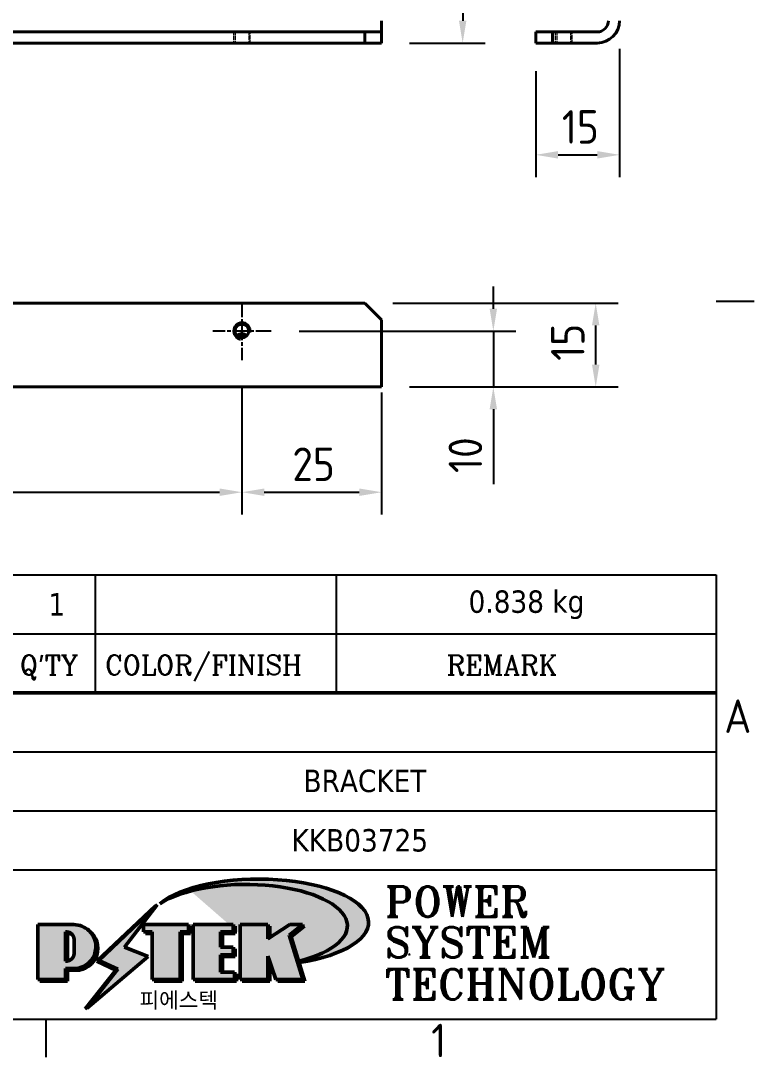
# Model space of a CAD drawing. Header units: millimetres. Extents: x 0 to 840, y 0 to 594.
# Drawn here: x 695.5 to 826.8, y 13.2 to 198.7 of the extents above; entities that cross this region are included whole.
import ezdxf
from ezdxf.enums import TextEntityAlignment as Align

# ---------------------------------------------------------------- set-up
doc = ezdxf.new("R2010")
doc.units = ezdxf.units.MM
doc.header["$LTSCALE"] = 2
doc.linetypes.add('CHAIN', pattern=[0.35429999999999995, 0.2362, -0.0295, 0.0591, -0.0295])
doc.linetypes.add('DASHED', pattern=[0.2067, 0.1654, -0.0413])
doc.layers.get('0').update_dxf_attribs({"color": 3, "lineweight": 25})
for name, color, linetype, lineweight in [('가려진 것(ISO)', 2, 'DASHED', 18), ('가시적인 것(ISO)', 3, 'Continuous', 40), ('가시적인 좁은 것(ISO)', 3, 'Continuous', 35), ('경계(ISO)', 7, 'Continuous', 25), ('제목(ISO)', 5, 'Continuous', 50), ('중심 표식(ISO)', 1, 'Continuous', 25), ('치수(ISO)', 2, 'Continuous', 25), ('해치(ISO)', 7, 'Continuous', 18)]:
    doc.layers.add(name, color=color, linetype=linetype, lineweight=lineweight)
doc.styles.add('HAN_370', font='', dxfattribs={"width": 2})
doc.styles.add('RC_284', font='ROMANC.shx')
doc.styles.add('ROMANT_294', font='romant.shx')
doc.styles.add('문자 텍스트_PSTEK_POSCO', font='isocp.shx')
doc.styles.add('치수 텍스트_PSTEK_POSCO', font='isocp.shx')
doc.styles.add('텍스트 스타일198', font='tahoma.ttf')
doc.styles.get('HAN_370').set_extended_font_data('GulimChe')
doc.dimstyles.new('치수_PSTEK_POSCO', dxfattribs={"dimscale": 2, "dimtxt": 3, "dimasz": 2, "dimexe": 2, "dimexo": 2.5, "dimgap": 1, "dimtad": 1, "dimrnd": 1e-08, "dimdsep": 46, "dimtxsty": '치수 텍스트_PSTEK_POSCO', "dimcen": 0.09, "dimdle": 10, "dimclrd": 7, "dimclre": 7, "dimclrt": 2, "dimadec": 1, "dimazin": 2, "dimtfac": 1, "dimtmove": 0, "dimatfit": 3, "dimfxl": 0, "dimtolj": 1, "dimlwd": -1, "dimlwe": -1, "dimarcsym": 0})

# ---------------------------------------------------------------- blocks, each defined once
blk = doc.blocks.new('경계 Default Border')
at = {"layer": '경계(ISO)'}
for p, q in [((410, 74.25000190734863), (413.4000015258789, 74.25000190734863)), ((350, 10), (350, 6.599999666213989))]:
    blk.add_line(p, q, dxfattribs=at)
at = {"layer": '경계(ISO)', "color": 2, "char_height": 3.00000011920929, "attachment_point": 7, "style": '문자 텍스트_PSTEK_POSCO'}
for s, insert in [('A', (410.7144008173592, 35.61784856929444)), ('1', (384.4860661041481, 6.59999988079071))]:
    blk.add_mtext(s, dxfattribs=dict(at, insert=insert))
blk = doc.blocks.new('제목 블록 PSTEK')
for color, points in [(252, [(317.2195697678507, 17.0593801673321), (322.0326348870767, 21.62682475217465), (322.2781991042243, 21.94392121864296), (317.0471853425802, 16.97985676345368), (318.7512090904202, 16.1899260703855), (316.0018030350395, 12.71868385740789), (316.3356552234328, 13.00206718743325), (318.9235935156908, 16.2694494742633)]), (5, [(321.6183518841322, 17.4193704504104), (319.5281351041078, 18.24969419629727), (322.4505835294948, 22.02344462252142), (317.2195697678507, 17.0593801673321), (318.9235935156908, 16.2694494742633), (316.1741874603099, 12.79820726128571)]), (1, [(324.4839107253602, 19.60711530335299), (325.2419748254881, 19.60711530335299), (325.2419748254881, 20.25857663940324), (321.2266040451076, 20.25857663940324), (321.2266040451076, 19.60711530335299), (321.9846681452406, 19.60711530335299), (321.9846681452406, 15.3430047401139), (324.4839107253602, 15.3430047401139)]), (252, [(321.9846681452406, 19.60711530335299), (321.4042753185749, 19.60711530335299), (321.4042753185749, 19.45905590879572), (321.9846681452406, 19.45905590879572)]), (252, [(324.6615819988275, 19.45905590879572), (325.4196460989604, 19.45905590879572), (325.4196460989604, 20.11051724484596), (325.2419748254881, 20.11051724484596), (325.2419748254881, 19.60711530335299), (324.4839107253602, 19.60711530335299), (324.4839107253602, 15.3430047401139), (322.1623394187076, 15.3430047401139), (322.1623394187076, 15.19494534555726), (324.6615819988275, 15.19494534555726)]), (1, [(329.2277337269622, 20.25857663940324), (325.65654113025, 20.25857663940324), (325.65654113025, 15.3430047401139), (329.3580259941756, 15.3430047401139), (329.3580259941756, 15.9944660761648), (328.1137701654877, 15.9944660761648), (328.1137701654877, 17.56360607323003), (329.2277337269622, 17.56360607323003), (329.2277337269622, 18.25543873810179), (328.1137701654877, 18.25543873810179), (328.1137701654877, 19.60711530335299), (329.2277337269622, 19.60711530335299)]), (252, [(328.2914414389548, 19.45905590879572), (329.4054050004294, 19.45905590879572), (329.4054050004294, 20.11051724484596), (329.2277337269622, 20.11051724484596), (329.2277337269622, 19.60711530335299), (328.1137701654877, 19.60711530335299), (328.1137701654877, 18.25543873810179), (328.2914414389548, 18.25543873810179)]), (1, [(332.3312149849806, 20.25857663940324), (329.8592894925411, 20.25857663940324), (329.8592894925411, 15.3430047401139), (332.3312149849806, 15.3430047401139), (332.3312149849806, 17.4318630164523), (333.0701931098801, 15.3430047401139), (335.4855464857051, 15.3430047401139), (334.2514536401189, 19.30614745124769), (335.4379594596742, 20.25857663940324), (334.3071782107978, 20.25857663940324), (332.3312149849806, 18.99741471888304)]), (252, [(332.5088862584528, 20.1105172448466), (332.3312149849806, 20.1105172448466), (332.3312149849806, 18.99741471888368), (332.5088862584528, 19.11081371413894)]), (252, [(335.6156307331414, 20.11051724484596), (335.2535118015555, 20.11051724484596), (334.2514536401189, 19.30614745124769), (335.4855464857051, 15.3430047401139), (333.1954852176545, 15.3430047401139), (333.2478643833523, 15.19494534555726), (335.6632177591723, 15.19494534555726), (334.4291249135862, 19.15808805669106)]), (252, [(328.2914414389548, 17.41554667867274), (329.4054050004294, 17.41554667867274), (329.4054050004294, 18.10737934354514), (329.2277337269622, 18.10737934354514), (329.2277337269622, 17.56360607323003), (328.1137701654877, 17.56360607323003), (328.1137701654877, 15.9944660761648), (328.2914414389548, 15.9944660761648)]), (252, [(332.5088862584528, 16.92964231796647), (332.3312149849806, 17.43186301645164), (332.3312149849806, 15.3430047401139), (330.0369607660135, 15.3430047401139), (330.0369607660135, 15.19494534555726), (332.5088862584528, 15.19494534555726)]), (252, [(329.5356972676428, 15.8464066816075), (329.3580259941756, 15.8464066816075), (329.3580259941756, 15.3430047401139), (325.8342124037171, 15.3430047401139), (325.8342124037171, 15.19494534555726), (329.5356972676428, 15.19494534555726)])]:
    blk.add_hatch(color=color).paths.add_polyline_path(points)
h = blk.add_hatch(color=1)
edge = h.paths.add_edge_path(flags=0)
edge.add_line((314.2242174273352, 19.60711530335299), (314.2242174273352, 17.00126995915134))
edge.add_line((314.2242174273352, 17.00126995915134), (314.3485873187598, 17.00126995915134))
edge.add_arc((314.3485873187598, 17.6527312952023), 0.6514613360509371, 270, 360)
edge.add_line((315.0000486548106, 17.6527312952023), (315.0000486548106, 18.95565396730211))
edge.add_arc((314.3485873187598, 18.95565396730212), 0.6514613360508712, 0, 90)
edge.add_line((314.3485873187598, 19.60711530335299), (314.2242174273352, 19.60711530335299))
edge = h.paths.add_edge_path()
edge.add_arc((314.9847713324306, 18.28938669179658), 1.969189947606664, 269.9999999999959, 450)
edge.add_line((314.9847713324306, 20.25857663940318), (311.7664314776902, 20.25857663940324))
edge.add_line((311.7664314776902, 20.25857663940324), (311.7664314776902, 15.3430047401139))
edge.add_line((311.7664314776902, 15.3430047401139), (314.2242174273352, 15.3430047401139))
edge.add_line((314.2242174273352, 15.3430047401139), (314.2242174273352, 16.32019674418991))
edge.add_line((314.2242174273352, 16.32019674418991), (314.9847713324307, 16.32019674418991))
h = blk.add_hatch(color=252)
edge = h.paths.add_edge_path()
edge.add_arc((314.9847713324309, 18.28938669179657), 1.969189947606666, 270, 406.8278729790604)
edge.add_arc((315.1624426058984, 18.1413272972396), 1.969189947606962, -90, 53.560984836317004, ccw=False)
edge.add_line((315.1624426058984, 16.17213734963263), (314.4018887008024, 16.17213734963263))
edge.add_line((314.4018887008024, 16.17213734963263), (314.4018887008024, 15.19494534555726))
edge.add_line((314.4018887008024, 15.19494534555726), (311.9441027511573, 15.19494534555726))
edge.add_line((311.9441027511573, 15.19494534555726), (311.9441027511573, 15.3430047401139))
edge.add_line((311.9441027511573, 15.3430047401139), (314.2242174273352, 15.3430047401139))
edge.add_line((314.2242174273352, 15.3430047401139), (314.2242174273352, 16.32019674418991))
edge.add_line((314.2242174273352, 16.32019674418991), (314.9847713324309, 16.32019674418991))
h = blk.add_hatch(color=252)
edge = h.paths.add_edge_path()
edge.add_line((314.4018887008024, 19.45905590879572), (314.5262585922315, 19.45905590879572))
edge.add_arc((314.5262585922314, 18.80759457274939), 0.6514613360463194, 60.4189348879147, 90.00000000000318, ccw=False)
edge.add_arc((314.3485873187602, 18.95565396730057), 0.6514613360524251, 39.96992292766206, 90.00000000009999)
edge.add_line((314.3485873187591, 19.60711530335307), (314.2242174273352, 19.60711530335298))
edge.add_line((314.2242174273352, 19.60711530335299), (314.2242174273352, 17.00126995915134))
edge.add_line((314.2242174273352, 17.00126995915134), (314.3485873187591, 17.00126995915134))
edge.add_arc((314.3485873187568, 17.652731295233), 0.6514613360816299, 270.0000000002, 274.6930825552478)
edge.add_line((314.4018887008024, 17.0034541317032), (314.4018887008024, 19.45905590879572))
at = {"layer": '해치(ISO)'}
h = blk.add_hatch(color=140, dxfattribs=at)
edge = h.paths.add_edge_path()
edge.add_ellipse((330.3660919371412, 20.15576403068321), major_axis=(9.100907360794343, 0), ratio=0.4069904968023172, start_angle=301.3098473703837, end_angle=507.7436900681698)
edge.add_ellipse((331.5340919371412, 20.4634168429492), major_axis=(-9.82350664112931, 0), ratio=0.3942600559756514, start_angle=111.51207141178469, end_angle=334.47025347086895, ccw=False)
edge.add_line((335.1363447531188, 16.8601935978785), (335.0955236905705, 16.99119398620872))
at = {"color": 180}
for p, q in [((182.4757929790549, 51.56524660363496), (372.4757929537551, 51.56524660363496)), ((316.9044520275131, 51.56524660363496), (316.9044520275127, 41.00524660363494)), ((338.4566026226726, 51.56524660363496), (338.4566026226727, 41.00524660363494)), ((372.4757929537551, 51.56524660363496), (372.4757929537551, 11.79100474011389)), ((182.475792979055, 46.2852466036349), (372.4757929537551, 46.28524660363492)), ((206.451475290024, 35.72524660363497), (372.4757929537551, 35.72524660363497)), ((255.917593136736, 30.44524660363498), (372.4757929537552, 30.44524660363501)), ((255.9175931367359, 25.16524660363502), (372.4757929537552, 25.165246603635)), ((182.475792979055, 11.79100474011392), (372.4757929537551, 11.79100474011389))]:
    blk.add_line(p, q, dxfattribs=at)
at = {"color": 7, "lineweight": 50}
blk.add_line((206.451475290024, 41.00524660363494), (372.4757929537551, 41.00524660363496), dxfattribs=at)
at = {"color": 7}
for p, q in [((322.2781991042243, 21.94392121864296), (317.0471853425802, 16.97985676345368)), ((322.4505835294948, 22.02344462252142), (317.2195697678507, 17.0593801673321)), ((317.2195697678507, 17.0593801673321), (322.0326348870767, 21.62682475217465)), ((319.5281351041078, 18.24969419629727), (322.4505835294948, 22.02344462252142)), ((322.0326348870767, 21.62682475217465), (322.2781991042243, 21.94392121864296)), ((311.7664314776902, 20.25900474011391), (311.7664314776902, 15.34300474011391)), ((314.9847713324309, 20.25857663940324), (311.7664314776902, 20.25857663940324)), ((314.9847713324309, 20.25857663940324), (311.7664314776902, 20.25857663940324)), ((311.7664314776902, 20.25857663940324), (311.7664314776902, 15.3430047401139)), ((314.2242174273352, 17.00126995915134), (314.2242174273352, 19.60711530335299)), ((314.2242174273352, 19.60711530335299), (314.3485873187591, 19.60711530335299)), ((314.3485873187591, 19.60711530335299), (314.2242174273352, 19.60711530335299)), ((314.2242174273352, 19.60711530335299), (314.2242174273352, 17.00126995915134)), ((314.2242174273352, 17.00126995915134), (314.2242174273352, 19.60711530335299)), ((314.2242174273352, 19.60711530335299), (314.3485873187591, 19.60711530335299)), ((325.2419748254881, 20.25857663940324), (321.2266040451076, 20.25857663940324)), ((321.2266040451076, 20.25857663940324), (321.2266040451076, 19.60711530335299)), ((325.2419748254881, 20.25857663940324), (321.2266040451076, 20.25857663940324)), ((321.2266040451076, 20.25857663940324), (321.2266040451076, 19.60711530335299)), ((321.2266040451076, 19.60711530335299), (321.9846681452406, 19.60711530335299)), ((321.2266040451076, 19.60711530335299), (321.9846681452406, 19.60711530335299)), ((321.4042753185749, 19.60711530335299), (321.4042753185749, 19.45905590879572)), ((321.9846681452406, 19.60711530335299), (321.4042753185749, 19.60711530335299)), ((321.9846681452406, 19.60711530335299), (321.9846681452406, 15.3430047401139)), ((321.9846681452406, 19.45905590879572), (321.9846681452406, 19.60711530335299)), ((321.9846681452406, 19.60711530335299), (321.9846681452406, 15.3430047401139)), ((324.4839107253602, 19.60711530335299), (325.2419748254881, 19.60711530335299)), ((324.4839107253602, 15.3430047401139), (324.4839107253602, 19.60711530335299)), ((325.2419748254881, 19.60711530335299), (324.4839107253602, 19.60711530335299)), ((324.4839107253602, 19.60711530335299), (324.4839107253602, 15.3430047401139)), ((324.4839107253602, 19.60711530335299), (325.2419748254881, 19.60711530335299)), ((324.4839107253602, 15.3430047401139), (324.4839107253602, 19.60711530335299)), ((325.2419748254881, 19.60711530335299), (325.2419748254881, 20.25857663940324)), ((325.2419748254881, 19.60711530335299), (325.2419748254881, 20.25857663940324)), ((325.4196460989604, 20.11051724484596), (325.2419748254881, 20.11051724484596)), ((325.2419748254881, 20.11051724484596), (325.2419748254881, 19.60711530335299)), ((325.4196460989604, 19.45905590879572), (325.4196460989604, 20.11051724484596)), ((329.2277337269622, 20.25857663940324), (325.65654113025, 20.25857663940324)), ((325.65654113025, 20.25857663940324), (325.65654113025, 15.3430047401139)), ((325.65654113025, 20.25857663940324), (325.65654113025, 15.3430047401139)), ((329.2277337269622, 20.25857663940324), (325.65654113025, 20.25857663940324)), ((328.1137701654877, 18.25543873810179), (328.1137701654877, 19.60711530335299)), ((328.1137701654877, 19.60711530335299), (329.2277337269622, 19.60711530335299)), ((329.2277337269622, 19.60711530335299), (328.1137701654877, 19.60711530335299)), ((328.1137701654877, 19.60711530335299), (328.1137701654877, 18.25543873810179)), ((328.1137701654877, 18.25543873810179), (328.1137701654877, 19.60711530335299)), ((328.1137701654877, 19.60711530335299), (329.2277337269622, 19.60711530335299)), ((329.2277337269622, 19.60711530335299), (329.2277337269622, 20.25857663940324)), ((329.2277337269622, 19.60711530335299), (329.2277337269622, 20.25857663940324)), ((329.4054050004294, 20.11051724484596), (329.2277337269622, 20.11051724484596)), ((329.2277337269622, 20.11051724484596), (329.2277337269622, 19.60711530335299)), ((329.4054050004294, 19.45905590879572), (329.4054050004294, 20.11051724484596)), ((332.3312149849806, 20.25857663940324), (329.8592894925411, 20.25857663940324)), ((329.8592894925411, 20.25857663940324), (329.8592894925411, 15.3430047401139)), ((329.8592894925411, 20.25857663940324), (329.8592894925411, 15.3430047401139)), ((332.3312149849806, 20.25857663940324), (329.8592894925411, 20.25857663940324)), ((334.3071782107978, 20.25857663940324), (332.3312149849806, 18.99741471888304)), ((332.3312149849806, 18.99741471888304), (332.3312149849806, 20.25857663940324)), ((334.3071782107978, 20.25857663940324), (332.3312149849806, 18.99741471888304)), ((332.3312149849806, 18.99741471888304), (332.3312149849806, 20.25857663940324)), ((332.5088862584528, 20.1105172448466), (332.3312149849806, 20.1105172448466)), ((332.3312149849806, 20.1105172448466), (332.3312149849806, 18.99741471888368)), ((332.5088862584528, 19.11081371413894), (332.5088862584528, 20.1105172448466)), ((334.2514536401189, 19.30614745124769), (335.4379594596742, 20.25857663940324)), ((334.2514536401189, 19.30614745124769), (335.4379594596742, 20.25857663940324)), ((335.2535118015555, 20.11051724484596), (334.2514536401189, 19.30614745124769)), ((335.4379594596742, 20.25857663940324), (334.3071782107978, 20.25857663940324)), ((335.4379594596742, 20.25857663940324), (334.3071782107978, 20.25857663940324)), ((334.4291249135862, 19.15808805669104), (335.6156307331414, 20.11051724484596)), ((335.6156307331414, 20.11051724484596), (335.2535118015555, 20.11051724484596)), ((314.4018887008024, 19.45905590879572), (314.5262585922314, 19.45905590879572)), ((314.4018887008024, 17.0034541317032), (314.4018887008024, 19.45905590879572)), ((315.0000486548106, 18.95565396730275), (315.0000486548106, 17.65273129520161)), ((315.0000486548106, 18.95565396730275), (315.0000486548106, 17.65273129520161)), ((321.4042753185749, 19.45905590879572), (321.9846681452406, 19.45905590879572)), ((324.6615819988275, 19.45905590879572), (325.4196460989604, 19.45905590879572)), ((324.6615819988275, 15.19494534555726), (324.6615819988275, 19.45905590879572)), ((328.2914414389548, 18.25543873810179), (328.2914414389548, 19.45905590879572)), ((328.2914414389548, 19.45905590879572), (329.4054050004294, 19.45905590879572)), ((332.3312149849806, 18.99741471888368), (332.5088862584528, 19.11081371413894)), ((335.4855464857051, 15.3430047401139), (334.2514536401189, 19.30614745124769)), ((334.2514536401189, 19.30614745124769), (335.4855464857051, 15.3430047401139)), ((335.4855464857051, 15.3430047401139), (334.2514536401189, 19.30614745124769)), ((335.6632177591723, 15.19494534555726), (334.4291249135862, 19.15808805669104)), ((321.6183518841322, 17.4193704504104), (319.5281351041078, 18.24969419629727)), ((329.2277337269622, 18.25543873810179), (328.1137701654877, 18.25543873810179)), ((328.1137701654877, 18.25543873810179), (328.2914414389548, 18.25543873810179)), ((329.2277337269622, 18.25543873810179), (328.1137701654877, 18.25543873810179)), ((329.2277337269622, 17.56360607323003), (329.2277337269622, 18.25543873810179)), ((329.2277337269622, 17.56360607323003), (329.2277337269622, 18.25543873810179)), ((329.4054050004294, 18.10737934354514), (329.2277337269622, 18.10737934354514)), ((329.2277337269622, 18.10737934354514), (329.2277337269622, 17.56360607323003)), ((329.4054050004294, 17.41554667867274), (329.4054050004294, 18.10737934354514)), ((345.0447381189468, 17.50375595811051), (344.9867755289346, 17.689895936919)), ((314.3485873187591, 17.00126995915134), (314.2242174273352, 17.00126995915134)), ((314.2242174273352, 17.00126995915134), (314.3485873187591, 17.00126995915134)), ((314.3485873187591, 17.00126995915134), (314.2242174273352, 17.00126995915134)), ((316.1741874603099, 12.79820726128571), (321.6183518841322, 17.4193704504104)), ((317.0471853425802, 16.97985676345368), (318.7512090904202, 16.1899260703855)), ((318.9235935156908, 16.2694494742633), (317.2195697678507, 17.0593801673321)), ((317.2195697678507, 17.0593801673321), (318.9235935156908, 16.2694494742633)), ((328.1137701654877, 17.56360607323003), (329.2277337269622, 17.56360607323003)), ((328.1137701654877, 15.9944660761648), (328.1137701654877, 17.56360607323003)), ((329.2277337269622, 17.56360607323003), (328.1137701654877, 17.56360607323003)), ((328.1137701654877, 17.56360607323003), (328.1137701654877, 15.9944660761648)), ((328.1137701654877, 17.56360607323003), (329.2277337269622, 17.56360607323003)), ((328.1137701654877, 15.9944660761648), (328.1137701654877, 17.56360607323003)), ((328.2914414389548, 15.9944660761648), (328.2914414389548, 17.41554667867274)), ((328.2914414389548, 17.41554667867274), (329.4054050004294, 17.41554667867274)), ((332.3312149849806, 17.4318630164523), (333.0701931098801, 15.3430047401139)), ((332.3312149849806, 15.3430047401139), (332.3312149849806, 17.4318630164523)), ((332.5088862584528, 16.92964231796647), (332.3312149849806, 17.43186301645164)), ((332.3312149849806, 17.43186301645164), (332.3312149849806, 15.3430047401139)), ((332.3312149849806, 17.4318630164523), (333.0701931098801, 15.3430047401139)), ((332.3312149849806, 15.3430047401139), (332.3312149849806, 17.4318630164523)), ((332.5088862584528, 15.19494534555726), (332.5088862584528, 16.92964231796647)), ((314.2242174273352, 16.32019674418991), (314.9847713324309, 16.32019674418991)), ((314.2242174273352, 15.3430047401139), (314.2242174273352, 16.32019674418991)), ((314.9847713324309, 16.32019674418991), (314.2242174273352, 16.32019674418991)), ((314.2242174273352, 16.32019674418991), (314.2242174273352, 15.3430047401139)), ((314.2242174273352, 16.32019674418991), (314.9847713324309, 16.32019674418991)), ((314.2242174273352, 15.3430047401139), (314.2242174273352, 16.32019674418991)), ((314.4018887008024, 16.17213734963263), (315.162442605898, 16.17213734963263)), ((314.4018887008024, 15.19494534555726), (314.4018887008024, 16.17213734963263)), ((318.7512090904202, 16.1899260703855), (316.0018030350395, 12.71868385740789)), ((318.9235935156908, 16.2694494742633), (316.1741874603099, 12.79820726128571)), ((316.3356552234328, 13.00206718743325), (318.9235935156908, 16.2694494742633)), ((329.3580259941756, 15.9944660761648), (328.1137701654877, 15.9944660761648)), ((328.1137701654877, 15.9944660761648), (328.2914414389548, 15.9944660761648)), ((329.3580259941756, 15.9944660761648), (328.1137701654877, 15.9944660761648)), ((329.3580259941756, 15.3430047401139), (329.3580259941756, 15.9944660761648)), ((329.3580259941756, 15.3430047401139), (329.3580259941756, 15.9944660761648)), ((329.5356972676428, 15.8464066816075), (329.3580259941756, 15.8464066816075)), ((329.3580259941756, 15.8464066816075), (329.3580259941756, 15.3430047401139)), ((329.5356972676428, 15.19494534555726), (329.5356972676428, 15.8464066816075)), ((311.7664314776902, 15.3430047401139), (314.2242174273352, 15.3430047401139)), ((311.7664314776902, 15.3430047401139), (314.2242174273352, 15.3430047401139)), ((314.2242174273352, 15.3430047401139), (311.9441027511573, 15.3430047401139)), ((311.9441027511573, 15.3430047401139), (311.9441027511573, 15.19494534555726)), ((311.9441027511573, 15.19494534555726), (314.4018887008024, 15.19494534555726)), ((321.9846681452406, 15.3430047401139), (324.4839107253602, 15.3430047401139)), ((321.9846681452406, 15.3430047401139), (324.4839107253602, 15.3430047401139)), ((324.4839107253602, 15.3430047401139), (322.1623394187076, 15.3430047401139)), ((322.1623394187076, 15.3430047401139), (322.1623394187076, 15.19494534555726)), ((322.1623394187076, 15.19494534555726), (324.6615819988275, 15.19494534555726)), ((325.65654113025, 15.3430047401139), (329.3580259941756, 15.3430047401139)), ((325.65654113025, 15.3430047401139), (329.3580259941756, 15.3430047401139)), ((329.3580259941756, 15.3430047401139), (325.8342124037171, 15.3430047401139)), ((325.8342124037171, 15.3430047401139), (325.8342124037171, 15.19494534555726)), ((325.8342124037171, 15.19494534555726), (329.5356972676428, 15.19494534555726)), ((329.8592894925411, 15.3430047401139), (332.3312149849806, 15.3430047401139)), ((329.8592894925411, 15.3430047401139), (332.3312149849806, 15.3430047401139)), ((332.3312149849806, 15.3430047401139), (330.0369607660135, 15.3430047401139)), ((330.0369607660135, 15.3430047401139), (330.0369607660135, 15.19494534555726)), ((330.0369607660135, 15.19494534555726), (332.5088862584528, 15.19494534555726)), ((333.0701931098801, 15.3430047401139), (335.4855464857051, 15.3430047401139)), ((333.0701931098801, 15.3430047401139), (335.4855464857051, 15.3430047401139)), ((335.4855464857051, 15.3430047401139), (333.1954852176545, 15.3430047401139)), ((333.1954852176545, 15.3430047401139), (333.2478643833523, 15.19494534555726)), ((333.2478643833523, 15.19494534555726), (335.6632177591723, 15.19494534555726)), ((316.0018030350395, 12.71868385740789), (316.3356552234328, 13.00206718743325))]:
    blk.add_line(p, q, dxfattribs=at)
at = {"color": 5}
for p, q in [((322.4505835294948, 22.02344462252142), (317.2195697678507, 17.0593801673321)), ((319.5281351041078, 18.24969419629727), (322.4505835294948, 22.02344462252142)), ((321.6183518841322, 17.4193704504104), (319.5281351041078, 18.24969419629727)), ((316.1741874603099, 12.79820726128571), (321.6183518841322, 17.4193704504104)), ((317.2195697678507, 17.0593801673321), (318.9235935156908, 16.2694494742633)), ((318.9235935156908, 16.2694494742633), (316.1741874603099, 12.79820726128571))]:
    blk.add_line(p, q, dxfattribs=at)
at = {"color": 1}
for p, q in [((314.9847713324309, 20.25857663940324), (311.7664314776902, 20.25857663940324)), ((311.7664314776902, 20.25857663940324), (311.7664314776902, 15.3430047401139)), ((314.2242174273352, 17.00126995915134), (314.2242174273352, 19.60711530335299)), ((314.2242174273352, 19.60711530335299), (314.3485873187591, 19.60711530335299)), ((325.2419748254881, 20.25857663940324), (321.2266040451076, 20.25857663940324)), ((321.2266040451076, 20.25857663940324), (321.2266040451076, 19.60711530335299)), ((321.2266040451076, 19.60711530335299), (321.9846681452406, 19.60711530335299)), ((321.9846681452406, 19.60711530335299), (321.9846681452406, 15.3430047401139)), ((324.4839107253602, 19.60711530335299), (325.2419748254881, 19.60711530335299)), ((324.4839107253602, 15.3430047401139), (324.4839107253602, 19.60711530335299)), ((325.2419748254881, 19.60711530335299), (325.2419748254881, 20.25857663940324)), ((329.2277337269622, 20.25857663940324), (325.65654113025, 20.25857663940324)), ((325.65654113025, 20.25857663940324), (325.65654113025, 15.3430047401139)), ((328.1137701654877, 18.25543873810179), (328.1137701654877, 19.60711530335299)), ((328.1137701654877, 19.60711530335299), (329.2277337269622, 19.60711530335299)), ((329.2277337269622, 19.60711530335299), (329.2277337269622, 20.25857663940324)), ((332.3312149849806, 20.25857663940324), (329.8592894925411, 20.25857663940324)), ((329.8592894925411, 20.25857663940324), (329.8592894925411, 15.3430047401139)), ((334.3071782107978, 20.25857663940324), (332.3312149849806, 18.99741471888304)), ((332.3312149849806, 18.99741471888304), (332.3312149849806, 20.25857663940324)), ((334.2514536401189, 19.30614745124769), (335.4379594596742, 20.25857663940324)), ((335.4379594596742, 20.25857663940324), (334.3071782107978, 20.25857663940324)), ((315.0000486548106, 18.95565396730275), (315.0000486548106, 17.65273129520161)), ((335.4855464857051, 15.3430047401139), (334.2514536401189, 19.30614745124769)), ((329.2277337269622, 18.25543873810179), (328.1137701654877, 18.25543873810179)), ((329.2277337269622, 17.56360607323003), (329.2277337269622, 18.25543873810179)), ((314.3485873187591, 17.00126995915134), (314.2242174273352, 17.00126995915134)), ((328.1137701654877, 17.56360607323003), (329.2277337269622, 17.56360607323003)), ((328.1137701654877, 15.9944660761648), (328.1137701654877, 17.56360607323003)), ((332.3312149849806, 17.4318630164523), (333.0701931098801, 15.3430047401139)), ((332.3312149849806, 15.3430047401139), (332.3312149849806, 17.4318630164523)), ((314.2242174273352, 16.32019674418991), (314.9847713324309, 16.32019674418991)), ((314.2242174273352, 15.3430047401139), (314.2242174273352, 16.32019674418991)), ((329.3580259941756, 15.9944660761648), (328.1137701654877, 15.9944660761648)), ((329.3580259941756, 15.3430047401139), (329.3580259941756, 15.9944660761648)), ((311.7664314776902, 15.3430047401139), (314.2242174273352, 15.3430047401139)), ((321.9846681452406, 15.3430047401139), (324.4839107253602, 15.3430047401139)), ((325.65654113025, 15.3430047401139), (329.3580259941756, 15.3430047401139)), ((329.8592894925411, 15.3430047401139), (332.3312149849806, 15.3430047401139)), ((333.0701931098801, 15.3430047401139), (335.4855464857051, 15.3430047401139))]:
    blk.add_line(p, q, dxfattribs=at)
at = {"color": 7}
for centre, radius, start, end in [((314.3485873187598, 18.95565396730211), 0.6514613360508712, 0, 90), ((314.3485873187602, 18.95565396730057), 0.6514613360524251, 39.96992292766117, 90), ((314.3485873187598, 18.95565396730212), 0.6514613360508712, 0, 90), ((314.9847713324309, 18.28938669179658), 1.969189947606665, 270, 90), ((314.9847713324309, 18.28938669179658), 1.969189947606665, 270, 90), ((314.9847713324307, 18.2893866917965), 1.969189947606594, 270, 46.82787297909833), ((315.1624426058984, 18.1413272972396), 1.969189947606961, 270, 53.56098483636067), ((314.5262585922314, 18.80759457274939), 0.6514613360463193, 60.41893488791137, 90), ((314.3485873187597, 17.65273129520228), 0.6514613360509381, 270, 0), ((314.3485873187598, 17.6527312952023), 0.6514613360509381, 270, 0), ((314.3485873187568, 17.652731295233), 0.6514613360816299, 270, 274.6930825552478)]:
    blk.add_arc(centre, radius, start, end, dxfattribs=at)
at = {"color": 1}
for centre, radius, start, end in [((314.3485873187598, 18.95565396730211), 0.6514613360508712, 0, 90), ((314.9847713324309, 18.28938669179657), 1.969189947606665, 270, 90), ((314.3485873187598, 17.6527312952023), 0.6514613360509381, 270, 0)]:
    blk.add_arc(centre, radius, start, end, dxfattribs=at)
at = {"layer": '제목(ISO)'}
for p, q in [((322.2781991042243, 21.94392121864296), (317.0471853425802, 16.97985676345368)), ((322.4505835294948, 22.02344462252142), (317.2195697678507, 17.0593801673321)), ((317.2195697678507, 17.0593801673321), (322.0326348870767, 21.62682475217465)), ((319.5281351041078, 18.24969419629727), (322.4505835294948, 22.02344462252142)), ((322.0326348870767, 21.62682475217465), (322.2781991042243, 21.94392121864296)), ((314.9847713324306, 20.25857663940324), (311.7664314776902, 20.25857663940324)), ((311.7664314776902, 20.25857663940324), (311.7664314776902, 15.3430047401139)), ((314.2242174273352, 17.00126995915134), (314.2242174273352, 19.60711530335299)), ((314.2242174273352, 19.60711530335299), (314.3485873187598, 19.60711530335299)), ((314.3485873187591, 19.60711530335299), (314.2242174273352, 19.60711530335299)), ((314.2242174273352, 19.60711530335299), (314.2242174273352, 17.00126995915134)), ((325.2419748254881, 20.25857663940324), (321.2266040451076, 20.25857663940324)), ((321.2266040451076, 20.25857663940324), (321.2266040451076, 19.60711530335299)), ((321.2266040451076, 19.60711530335299), (321.9846681452406, 19.60711530335299)), ((321.9846681452406, 19.60711530335299), (321.4042753185749, 19.60711530335299)), ((321.4042753185749, 19.60711530335299), (321.4042753185749, 19.45905590879572)), ((321.9846681452406, 19.60711530335299), (321.9846681452406, 15.3430047401139)), ((321.9846681452406, 19.45905590879572), (321.9846681452406, 19.60711530335299)), ((324.4839107253602, 19.60711530335299), (325.2419748254881, 19.60711530335299)), ((324.4839107253602, 15.3430047401139), (324.4839107253602, 19.60711530335299)), ((325.2419748254881, 19.60711530335299), (324.4839107253602, 19.60711530335299)), ((324.4839107253602, 19.60711530335299), (324.4839107253602, 15.3430047401139)), ((325.2419748254881, 19.60711530335299), (325.2419748254881, 20.25857663940324)), ((325.4196460989604, 20.11051724484596), (325.2419748254881, 20.11051724484596)), ((325.2419748254881, 20.11051724484596), (325.2419748254881, 19.60711530335299)), ((325.4196460989604, 19.45905590879572), (325.4196460989604, 20.11051724484596)), ((329.2277337269622, 20.25857663940324), (325.65654113025, 20.25857663940324)), ((325.65654113025, 20.25857663940324), (325.65654113025, 15.3430047401139)), ((328.1137701654877, 18.25543873810179), (328.1137701654877, 19.60711530335299)), ((328.1137701654877, 19.60711530335299), (329.2277337269622, 19.60711530335299)), ((329.2277337269622, 19.60711530335299), (328.1137701654877, 19.60711530335299)), ((328.1137701654877, 19.60711530335299), (328.1137701654877, 18.25543873810179)), ((329.2277337269622, 19.60711530335299), (329.2277337269622, 20.25857663940324)), ((329.4054050004294, 20.11051724484596), (329.2277337269622, 20.11051724484596)), ((329.2277337269622, 20.11051724484596), (329.2277337269622, 19.60711530335299)), ((329.4054050004294, 19.45905590879572), (329.4054050004294, 20.11051724484596)), ((332.3312149849806, 20.25857663940324), (329.8592894925411, 20.25857663940324)), ((329.8592894925411, 20.25857663940324), (329.8592894925411, 15.3430047401139)), ((334.3071782107978, 20.25857663940324), (332.3312149849806, 18.99741471888304)), ((332.3312149849806, 18.99741471888304), (332.3312149849806, 20.25857663940324)), ((332.5088862584528, 20.1105172448466), (332.3312149849806, 20.1105172448466)), ((332.3312149849806, 20.1105172448466), (332.3312149849806, 18.99741471888368)), ((332.5088862584528, 19.11081371413894), (332.5088862584528, 20.1105172448466)), ((334.2514536401189, 19.30614745124769), (335.4379594596742, 20.25857663940324)), ((335.2535118015555, 20.11051724484596), (334.2514536401189, 19.30614745124769)), ((335.4379594596742, 20.25857663940324), (334.3071782107978, 20.25857663940324)), ((334.4291249135862, 19.15808805669106), (335.6156307331414, 20.11051724484596)), ((335.6156307331414, 20.11051724484596), (335.2535118015555, 20.11051724484596)), ((314.4018887008024, 19.45905590879572), (314.5262585922314, 19.45905590879572)), ((314.4018887008024, 17.0034541317032), (314.4018887008024, 19.45905590879572)), ((315.0000486548106, 18.95565396730211), (315.0000486548106, 17.6527312952023)), ((321.4042753185749, 19.45905590879572), (321.9846681452406, 19.45905590879572)), ((324.6615819988275, 19.45905590879572), (325.4196460989604, 19.45905590879572)), ((324.6615819988275, 15.19494534555726), (324.6615819988275, 19.45905590879572)), ((328.2914414389548, 19.45905590879572), (329.4054050004294, 19.45905590879572)), ((328.2914414389548, 18.25543873810179), (328.2914414389548, 19.45905590879572)), ((332.3312149849806, 18.99741471888368), (332.5088862584528, 19.11081371413894)), ((335.4855464857051, 15.3430047401139), (334.2514536401189, 19.30614745124769)), ((334.2514536401189, 19.30614745124769), (335.4855464857051, 15.3430047401139)), ((335.6632177591723, 15.19494534555726), (334.4291249135862, 19.15808805669106)), ((321.6183518841322, 17.4193704504104), (319.5281351041078, 18.24969419629727)), ((329.2277337269622, 18.25543873810179), (328.1137701654877, 18.25543873810179)), ((328.1137701654877, 18.25543873810179), (328.2914414389548, 18.25543873810179)), ((329.2277337269622, 17.56360607323003), (329.2277337269622, 18.25543873810179)), ((329.4054050004294, 18.10737934354514), (329.2277337269622, 18.10737934354514)), ((329.2277337269622, 18.10737934354514), (329.2277337269622, 17.56360607323003)), ((329.4054050004294, 17.41554667867274), (329.4054050004294, 18.10737934354514)), ((314.3485873187598, 17.00126995915134), (314.2242174273352, 17.00126995915134)), ((314.2242174273352, 17.00126995915134), (314.3485873187591, 17.00126995915134)), ((316.1741874603099, 12.79820726128571), (321.6183518841322, 17.4193704504104)), ((317.0471853425802, 16.97985676345368), (318.7512090904202, 16.1899260703855)), ((317.2195697678507, 17.0593801673321), (318.9235935156908, 16.2694494742633)), ((318.9235935156908, 16.2694494742633), (317.2195697678507, 17.0593801673321)), ((328.1137701654877, 15.9944660761648), (328.1137701654877, 17.56360607323003)), ((328.1137701654877, 17.56360607323003), (329.2277337269622, 17.56360607323003)), ((329.2277337269622, 17.56360607323003), (328.1137701654877, 17.56360607323003)), ((328.1137701654877, 17.56360607323003), (328.1137701654877, 15.9944660761648)), ((328.2914414389548, 17.41554667867274), (329.4054050004294, 17.41554667867274)), ((328.2914414389548, 15.9944660761648), (328.2914414389548, 17.41554667867274)), ((332.3312149849806, 15.3430047401139), (332.3312149849806, 17.4318630164523)), ((332.3312149849806, 17.4318630164523), (333.0701931098801, 15.3430047401139)), ((332.5088862584528, 16.92964231796647), (332.3312149849806, 17.43186301645164)), ((332.3312149849806, 17.43186301645164), (332.3312149849806, 15.3430047401139)), ((332.5088862584528, 15.19494534555726), (332.5088862584528, 16.92964231796647)), ((314.2242174273352, 15.3430047401139), (314.2242174273352, 16.32019674418991)), ((314.2242174273352, 16.32019674418991), (314.9847713324307, 16.32019674418991)), ((314.9847713324309, 16.32019674418991), (314.2242174273352, 16.32019674418991)), ((314.2242174273352, 16.32019674418991), (314.2242174273352, 15.3430047401139)), ((314.4018887008024, 15.19494534555726), (314.4018887008024, 16.17213734963263)), ((314.4018887008024, 16.17213734963263), (315.1624426058984, 16.17213734963263)), ((318.7512090904202, 16.1899260703855), (316.0018030350395, 12.71868385740789)), ((318.9235935156908, 16.2694494742633), (316.1741874603099, 12.79820726128571)), ((316.3356552234328, 13.00206718743325), (318.9235935156908, 16.2694494742633)), ((329.3580259941756, 15.9944660761648), (328.1137701654877, 15.9944660761648)), ((328.1137701654877, 15.9944660761648), (328.2914414389548, 15.9944660761648)), ((329.3580259941756, 15.3430047401139), (329.3580259941756, 15.9944660761648)), ((329.5356972676428, 15.8464066816075), (329.3580259941756, 15.8464066816075)), ((329.3580259941756, 15.8464066816075), (329.3580259941756, 15.3430047401139)), ((329.5356972676428, 15.19494534555726), (329.5356972676428, 15.8464066816075)), ((311.7664314776902, 15.3430047401139), (314.2242174273352, 15.3430047401139)), ((314.2242174273352, 15.3430047401139), (311.9441027511573, 15.3430047401139)), ((311.9441027511573, 15.3430047401139), (311.9441027511573, 15.19494534555726)), ((311.9441027511573, 15.19494534555726), (314.4018887008024, 15.19494534555726)), ((321.9846681452406, 15.3430047401139), (324.4839107253602, 15.3430047401139)), ((324.4839107253602, 15.3430047401139), (322.1623394187076, 15.3430047401139)), ((322.1623394187076, 15.3430047401139), (322.1623394187076, 15.19494534555726)), ((322.1623394187076, 15.19494534555726), (324.6615819988275, 15.19494534555726)), ((325.65654113025, 15.3430047401139), (329.3580259941756, 15.3430047401139)), ((329.3580259941756, 15.3430047401139), (325.8342124037171, 15.3430047401139)), ((325.8342124037171, 15.3430047401139), (325.8342124037171, 15.19494534555726)), ((325.8342124037171, 15.19494534555726), (329.5356972676428, 15.19494534555726)), ((329.8592894925411, 15.3430047401139), (332.3312149849806, 15.3430047401139)), ((332.3312149849806, 15.3430047401139), (330.0369607660135, 15.3430047401139)), ((330.0369607660135, 15.3430047401139), (330.0369607660135, 15.19494534555726)), ((330.0369607660135, 15.19494534555726), (332.5088862584528, 15.19494534555726)), ((333.0701931098801, 15.3430047401139), (335.4855464857051, 15.3430047401139)), ((335.4855464857051, 15.3430047401139), (333.1954852176545, 15.3430047401139)), ((333.1954852176545, 15.3430047401139), (333.2478643833523, 15.19494534555726)), ((333.2478643833523, 15.19494534555726), (335.6632177591723, 15.19494534555726)), ((316.0018030350395, 12.71868385740789), (316.3356552234328, 13.00206718743325))]:
    blk.add_line(p, q, dxfattribs=at)
at = {"layer": '제목(ISO)', "color": 4}
blk.add_line((335.1363447531188, 16.8601935978785), (335.0955236905705, 16.99119398620872), dxfattribs=at)
at = {"layer": '제목(ISO)'}
for centre, radius, start, end in [((314.3485873187598, 18.95565396730212), 0.6514613360508712, 0, 90), ((314.3485873187602, 18.95565396730057), 0.6514613360524251, 39.96992292766117, 90), ((314.9847713324306, 18.28938669179658), 1.969189947606664, 46.82787297909431, 90), ((314.9847713324307, 18.2893866917965), 1.969189947606594, 270, 46.82787297909833), ((314.9847713324309, 18.28938669179657), 1.969189947606666, 270, 46.8278729790603), ((315.1624426058984, 18.1413272972396), 1.969189947606962, 270, 53.56098483631701), ((314.5262585922314, 18.80759457274939), 0.6514613360463193, 60.41893488791137, 90), ((314.3485873187598, 17.6527312952023), 0.6514613360509371, 270, 0), ((314.3485873187568, 17.652731295233), 0.6514613360816299, 270, 274.6930825552478)]:
    blk.add_arc(centre, radius, start, end, dxfattribs=at)
at = {"layer": '제목(ISO)', "color": 4}
for centre, major_axis, ratio, start_param, end_param in [((331.5340919371412, 20.4634168429492), (9.82350664112931, 0), 0.3942600559756514, 5.087845455444478, 8.97919982663645), ((330.3660919371412, 20.15576403068321), (9.100907360794343, 0), 0.4069904968023172, 5.258848905294775, 8.861799147915196)]:
    blk.add_ellipse(centre, major_axis=major_axis, ratio=ratio, start_param=start_param, end_param=end_param, dxfattribs=at)
at = {"color": 2, "style": 'RC_284'}
for s, p in [('COLOR/FINISH', (317.7725341324144, 42.62317362549192)), ("Q'TY", (310.1440786515383, 42.62317362549192)), ('REMARK', (348.346649953877, 42.62317362549192))]:
    blk.add_text(s, height=1.742399930953979, dxfattribs=at).set_placement(p)
at = {"color": 7, "style": 'ROMANT_294'}
for s, p in [('POWER', (342.82727231297, 20.97115304607566)), ('SYSTEM', (342.82727231297, 17.3284636719184)), ('TECHNOLOGY', (342.82727231297, 13.57194088644453))]:
    blk.add_text(s, height=2.700000107288361, dxfattribs=at).set_placement(p)
at = {"color": 7, "insert": (320.8519732224835, 14.21236326823155), "char_height": 1.400000005960464, "attachment_point": 1, "line_spacing_factor": 0.3319999873638153, "style": 'HAN_370'}
blk.add_mtext('\\fHY견고딕|b0|i0;\\H1.4000;피에스텍', dxfattribs=at)
at = {"layer": '제목(ISO)', "color": 7, "style": '텍스트 스타일198'}
for tag, p in [('설명_001', (232.6018042868355, 47.92245856837096)), ('재질_001', (290.6002202955571, 47.92524659519488)), ('질량\\P3;_001', (350.3046145979153, 48.1643332325385)), ('부품_번호_001', (195.8064908440141, 47.68004260673702)), ("3._Q'TY_001", (312.7051684940307, 47.92188863680521)), ('제목_001', (335.5349605824892, 32.12134217035067)), ('부품_번호_001', (334.465731097246, 26.8052465951949)), ('설계자_001', (209.9396160013646, 25.23446884679021)), ('프로젝트_001', (271.6304945365308, 16.57270180080504)), ('시트_크기_001', (260.807090429518, 14.83812566343425)), ('작성_날짜_001', (207.6770236384131, 13.26600473167383)), ('프로젝트_002', (286.6403537393983, 13.14882256215354))]:
    blk.add_attdef(tag, p, '', height=2.000000029802322, dxfattribs=at)
for tag, p in [('4._COLOR', (327.6805273250926, 48.92524660363493)), ('1._MODEL_NAME', (341.233897335037, 38.36524660363497)), ('점검자', (231.1845342133799, 26.23312567187446)), ('엔지니어링_승인자', (247.673240162284, 26.23312567187446)), ('점검_날짜', (231.1845342133799, 14.26600474011394)), ('엔지니어링_승인_날짜', (247.6732401622839, 14.26600474011394))]:
    blk.add_attdef(tag, text='', height=2.000000029802322, dxfattribs=at).set_placement(p, align=Align.MIDDLE_CENTER)
blk = doc.blocks.new('*D35')
at = {"layer": 'Defpoints', "color": 0}
for p in [(620.0967683626702, 137.9348067588023), (735.0967683626702, 137.9348067588023), (735.0967683626702, 114.3275443453539)]:
    blk.add_point(p, dxfattribs=at)
at = {"layer": '치수(ISO)', "color": 7}
for p, q in [((620.0967683626702, 132.9348067588023), (620.0967683626702, 110.3275443453539)), ((735.0967683626702, 132.9348067588023), (735.0967683626702, 110.3275443453539)), ((624.0967683626702, 114.3275443453539), (731.0967683626702, 114.3275443453539))]:
    blk.add_line(p, q, dxfattribs=at)
for points in [[(624.0967683626702, 114.9942110120205), (624.0967683626702, 113.6608776786872), (620.0967683626702, 114.3275443453539)], [(731.0967683626702, 114.9942110120205), (731.0967683626702, 113.6608776786872), (735.0967683626702, 114.3275443453539)]]:
    blk.add_solid(points, dxfattribs=at)
at = {"layer": '치수(ISO)', "color": 2, "insert": (673.2925042939582, 119.3275443453539), "char_height": 6, "attachment_point": 4, "style": '치수 텍스트_PSTEK_POSCO'}
blk.add_mtext('\\A1;115', dxfattribs=at)
blk = doc.blocks.new('*D36')
at = {"layer": 'Defpoints', "color": 0}
for p in [(735.0967683626702, 137.9348067588023), (760.0967683626702, 137.1643067588022), (760.0967683626702, 114.3275443453539)]:
    blk.add_point(p, dxfattribs=at)
at = {"layer": '치수(ISO)', "color": 7}
for p, q in [((735.0967683626702, 132.9348067588023), (735.0967683626702, 110.3275443453539)), ((760.0967683626702, 132.1643067588022), (760.0967683626702, 110.3275443453539)), ((739.0967683626702, 114.3275443453539), (756.0967683626702, 114.3275443453539))]:
    blk.add_line(p, q, dxfattribs=at)
for points in [[(739.0967683626702, 114.9942110120205), (739.0967683626702, 113.6608776786872), (735.0967683626702, 114.3275443453539)], [(756.0967683626702, 114.9942110120205), (756.0967683626702, 113.6608776786872), (760.0967683626702, 114.3275443453539)]]:
    blk.add_solid(points, dxfattribs=at)
at = {"layer": '치수(ISO)', "color": 2, "insert": (744.116323191596, 119.328134896535), "char_height": 6, "attachment_point": 4, "style": '치수 텍스트_PSTEK_POSCO'}
blk.add_mtext('\\A1;25', dxfattribs=at)
blk = doc.blocks.new('*D37')
at = {"layer": 'Defpoints', "color": 0}
for p in [(740.3262683626701, 143.1643067588023), (780.0967683626702, 143.1643067588023), (760.0967683626702, 133.1643067588034)]:
    blk.add_point(p, dxfattribs=at)
at = {"layer": '치수(ISO)', "color": 7}
for p, q in [((780.0967683626702, 147.1643067588023), (780.0967683626702, 151.1643067588023)), ((745.3262683626701, 143.1643067588023), (784.0967683626702, 143.1643067588023)), ((780.0967683626702, 143.1643067588023), (780.0967683626702, 133.1643067588034)), ((765.0967683626702, 133.1643067588034), (784.0967683626702, 133.1643067588034)), ((780.0967683626702, 129.1643067588034), (780.0967683626702, 115.7595823493546))]:
    blk.add_line(p, q, dxfattribs=at)
for points in [[(779.4301016960036, 147.1643067588023), (780.7634350293368, 147.1643067588023), (780.0967683626702, 143.1643067588023)], [(779.4301016960036, 129.1643067588034), (780.7634350293368, 129.1643067588034), (780.0967683626702, 133.1643067588034)]]:
    blk.add_solid(points, dxfattribs=at)
at = {"layer": '치수(ISO)', "color": 2, "insert": (775.0967683626702, 117.7595823493547), "char_height": 6, "attachment_point": 4, "rotation": 90, "style": '치수 텍스트_PSTEK_POSCO'}
blk.add_mtext('\\A1;10', dxfattribs=at)
blk = doc.blocks.new('*D38')
at = {"layer": 'Defpoints', "color": 0}
for p in [(757.0967683626702, 148.1643067588022), (798.4207929712347, 148.1643067588022), (760.0967683626702, 133.1643067588034)]:
    blk.add_point(p, dxfattribs=at)
at = {"layer": '치수(ISO)', "color": 7}
for p, q in [((762.0967683626702, 148.1643067588022), (802.4207929712347, 148.1643067588022)), ((798.4207929712347, 137.1643067588034), (798.4207929712347, 144.1643067588022)), ((765.0967683626702, 133.1643067588034), (802.4207929712347, 133.1643067588034))]:
    blk.add_line(p, q, dxfattribs=at)
for points in [[(797.7541263045681, 144.1643067588022), (799.0874596379014, 144.1643067588022), (798.4207929712347, 148.1643067588022)], [(797.7541263045681, 137.1643067588034), (799.0874596379014, 137.1643067588034), (798.4207929712347, 133.1643067588034)]]:
    blk.add_solid(points, dxfattribs=at)
at = {"layer": '치수(ISO)', "color": 2, "insert": (793.4207929712347, 137.8400426900909), "char_height": 6, "attachment_point": 4, "rotation": 90, "style": '치수 텍스트_PSTEK_POSCO'}
blk.add_mtext('\\A1;15', dxfattribs=at)
blk = doc.blocks.new('*D40')
at = {"layer": 'Defpoints', "color": 0}
for p in [(802.6805642310815, 198.70659702272), (787.6805642310807, 194.7065970227198), (802.6805642310815, 174.7065970227198)]:
    blk.add_point(p, dxfattribs=at)
at = {"layer": '치수(ISO)', "color": 7}
for p, q in [((802.6805642310815, 193.70659702272), (802.6805642310815, 170.7065970227198)), ((787.6805642310807, 189.7065970227198), (787.6805642310807, 170.7065970227198)), ((791.6805642310807, 174.7065970227198), (798.6805642310815, 174.7065970227198))]:
    blk.add_line(p, q, dxfattribs=at)
for points in [[(791.6805642310807, 175.3732636893865), (791.6805642310807, 174.0399303560532), (787.6805642310807, 174.7065970227198)], [(798.6805642310815, 175.3732636893865), (798.6805642310815, 174.0399303560532), (802.6805642310815, 174.7065970227198)]]:
    blk.add_solid(points, dxfattribs=at)
at = {"layer": '치수(ISO)', "color": 2, "insert": (792.356300162369, 179.7065970227198), "char_height": 6, "attachment_point": 4, "style": '치수 텍스트_PSTEK_POSCO'}
blk.add_mtext('\\A1;15', dxfattribs=at)
blk = doc.blocks.new('*D62')
at = {"layer": 'Defpoints', "color": 0}
for p in [(757.0967683627144, 384.70659702272), (760.0967683627143, 194.7065970227198), (774.6070739827361, 194.7065970227198)]:
    blk.add_point(p, dxfattribs=at)
at = {"layer": '치수(ISO)', "color": 7}
for p, q in [((762.0967683627144, 384.70659702272), (778.6070739827362, 384.70659702272)), ((774.6070739827362, 380.70659702272), (774.6070739827361, 198.7065970227198)), ((765.0967683627143, 194.7065970227198), (778.6070739827361, 194.7065970227198))]:
    blk.add_line(p, q, dxfattribs=at)
for points in [[(773.9404073160696, 380.70659702272), (775.2737406494028, 380.70659702272), (774.6070739827362, 384.70659702272)], [(773.9404073160695, 198.7065970227198), (775.2737406494027, 198.7065970227198), (774.6070739827361, 194.7065970227198)]]:
    blk.add_solid(points, dxfattribs=at)
at = {"layer": '치수(ISO)', "color": 2, "insert": (769.6070739827361, 284.8937518265127), "char_height": 6, "attachment_point": 4, "rotation": 90, "style": '치수 텍스트_PSTEK_POSCO'}
blk.add_mtext('\\A1;190', dxfattribs=at)

msp = doc.modelspace()

# ---------------------------------------------------------------- linework, layer by layer
at = {"layer": '가려진 것(ISO)', "ltscale": 1.904596567153931}
for p, q in [((733.5967683627143, 196.7065970227198), (733.5967683627143, 194.7065970227199)), ((733.8672683627144, 196.7065970227198), (733.8672683627144, 194.7065970227199)), ((736.3262683627145, 196.7065970227198), (736.3262683627145, 194.7065970227199)), ((736.5967683627144, 194.7065970227199), (736.5967683627144, 196.7065970227198)), ((791.1805642310741, 196.7065970227198), (791.1805642310741, 194.7065970227199)), ((791.4510642310739, 196.7065970227198), (791.4510642310739, 194.7065970227199)), ((793.910064231074, 196.7065970227198), (793.910064231074, 194.7065970227199)), ((794.180564231074, 194.7065970227199), (794.180564231074, 196.7065970227198))]:
    msp.add_line(p, q, dxfattribs=at)
at = {"layer": '가시적인 것(ISO)'}
for p, q in [((760.0967683627143, 196.7065970227198), (760.0967683627143, 198.7065970227198)), ((33.09676836271436, 196.70659702272), (757.0967683627144, 196.7065970227198)), ((760.0967683627143, 196.7065970227198), (757.0967683627144, 196.7065970227198)), ((757.0967683627144, 196.7065970227198), (757.0967683627144, 194.7065970227198)), ((760.0967683627143, 194.7065970227198), (760.0967683627143, 196.7065970227198)), ((790.6805642310815, 196.7065970227198), (787.6805642310807, 196.7065970227198)), ((787.6805642310807, 196.7065970227198), (787.6805642310807, 194.7065970227198)), ((790.6805642310815, 194.7065970227198), (790.6805642310815, 196.7065970227198)), ((790.6805642310815, 196.7065970227198), (798.6805642310815, 196.7065970227198)), ((33.09676836271436, 194.7065970227201), (757.0967683627144, 194.7065970227198)), ((757.0967683627144, 194.7065970227198), (760.0967683627143, 194.7065970227198)), ((787.6805642310807, 194.7065970227198), (790.6805642310815, 194.7065970227198)), ((790.6805642310815, 194.7065970227198), (798.6805642310815, 194.7065970227198)), ((33.09676836267016, 148.164306758802), (757.0967683626702, 148.1643067588022)), ((757.0967683626702, 148.1643067588022), (760.0967683626702, 145.1643067588022)), ((760.0967683626702, 145.1643067588022), (760.0967683626702, 137.1643067588022)), ((760.0967683626702, 133.1643067588034), (760.0967683626702, 137.1643067588022)), ((760.0967683626702, 133.1643067588034), (30.09676836267019, 133.1643067588034))]:
    msp.add_line(p, q, dxfattribs=at)
msp.add_circle((735.0967683626702, 143.1643067588023), 1.2295, dxfattribs=at)
for centre, radius, start, end in [((798.6805642310816, 198.7065970227198), 4.000000000000004, 270, 0), ((798.6805642310816, 198.7065970227198), 2.000000000000011, 270, 0), ((735.0967683626703, 141.164306758858), 1.229499999999997, 54.42343143937267, 125.5765685606425)]:
    msp.add_arc(centre, radius, start, end, dxfattribs=at)
at = {"layer": '가시적인 좁은 것(ISO)'}
for centre, radius, start, end in [((735.0967683626703, 143.1643067588024), 1.500000000000017, 349.9999999999973, 259.9999999999463), ((735.0967683626703, 141.1643067588579), 1.500000000000081, 52.15950452555535, 127.8404954744459)]:
    msp.add_arc(centre, radius, start, end, dxfattribs=at)
at = {"layer": '중심 표식(ISO)', "linetype": 'CHAIN', "ltscale": 5.810959339141846}
for p, q in [((735.0967683626702, 148.3938067588023), (735.0967683626702, 137.9348067588023)), ((740.3262683626701, 143.1643067588023), (729.8672683626703, 143.1643067588023))]:
    msp.add_line(p, q, dxfattribs=at)

# ---------------------------------------------------------------- block references
at = {"xscale": 2, "yscale": 2, "zscale": 2}
msp.add_blockref('경계 Default Border', (0, 0), dxfattribs=at)
ref = msp.add_blockref('제목 블록 PSTEK', (75.04841409248968, -3.58200948022779), dxfattribs=dict(xscale=2, yscale=2, zscale=2))
ref.add_attrib("3._Q'TY_001", '1', (700.4587510805511, 92.26176779338262), dxfattribs={"layer": '제목(ISO)', "color": 7, "height": 4.000000059604645, "style": '텍스트 스타일198'})
ref.add_attrib('부품_번호_001', 'KKB03725', (743.9798762869816, 50.02848371016201), dxfattribs={"layer": '제목(ISO)', "color": 7, "height": 4.000000059604645, "style": '텍스트 스타일198'})
ref.add_attrib('질량\\P3;_001', '0.838 kg', (775.6576432883202, 92.74665698484921), dxfattribs={"layer": '제목(ISO)', "color": 7, "height": 4.000000059604645, "style": '텍스트 스타일198'})
ref.add_attrib('제목_001', 'BRACKET', (746.1183352574683, 60.66067486047353), dxfattribs={"layer": '제목(ISO)', "color": 7, "height": 4.000000059604645, "style": '텍스트 스타일198'})

# ---------------------------------------------------------------- dimensions: what is measured, and where the dimension line sits
at = {"layer": '치수(ISO)', "color": 7}
for base, p1, p2, angle, override, picture, middle in [((774.6070739827361, 194.7065970227198), (757.0967683627144, 384.70659702272), (760.0967683627143, 194.7065970227198), 270, {"dimdec": 2, "dimtp": 0, "dimtm": -0, "dimtdec": 2, "dimtofl": 0, "dimatfit": 1}, '*D62', (774.6070739827361, 289.7065970227199)), ((802.6805642310815, 174.7065970227198), (787.6805642310807, 194.7065970227198), (802.6805642310815, 198.70659702272), 180, {"dimdec": 2, "dimtp": 0, "dimtm": -0, "dimtdec": 2, "dimtofl": 0, "dimatfit": 1}, '*D40', (795.180564231081, 174.7065970227198)), ((780.0967683626702, 143.1643067588023), (760.0967683626702, 133.1643067588034), (740.3262683626701, 143.1643067588023), 90, {"dimdec": 2, "dimtp": 0, "dimtm": -0, "dimtdec": 2, "dimtofl": 1, "dimatfit": 1}, '*D37', (780.0967683626702, 120.4619445540792)), ((798.4207929712347, 148.1643067588022), (760.0967683626702, 133.1643067588034), (757.0967683626702, 148.1643067588022), 90, {"dimdec": 2, "dimtp": 0, "dimtm": -0, "dimtdec": 2, "dimtofl": 0, "dimatfit": 1}, '*D38', (798.4207929712347, 140.6643067588028)), ((735.0967683626702, 114.3275443453539), (620.0967683626702, 137.9348067588023), (735.0967683626702, 137.9348067588023), 180, {"dimdec": 2, "dimtp": 0, "dimtm": -0, "dimtdec": 2, "dimtofl": 0, "dimatfit": 1}, '*D35', (677.6167683626702, 114.3275443453539)), ((760.0967683626702, 114.3275443453539), (735.0967683626702, 137.9348067588023), (760.0967683626702, 137.1643067588022), 180, {"dimdec": 2, "dimtp": 0, "dimtm": -0, "dimtdec": 2, "dimtofl": 0, "dimatfit": 1}, '*D36', (747.6167683626702, 114.3275443453539))]:
    dim = msp.add_linear_dim(base=base, p1=p1, p2=p2, angle=angle, dimstyle='치수_PSTEK_POSCO', override=override, dxfattribs=at)
    dim.commit()
    dim.dimension.update_dxf_attribs({"geometry": picture, "text_midpoint": middle, "dimtype": 160})

doc.saveas('drawing.dxf')
